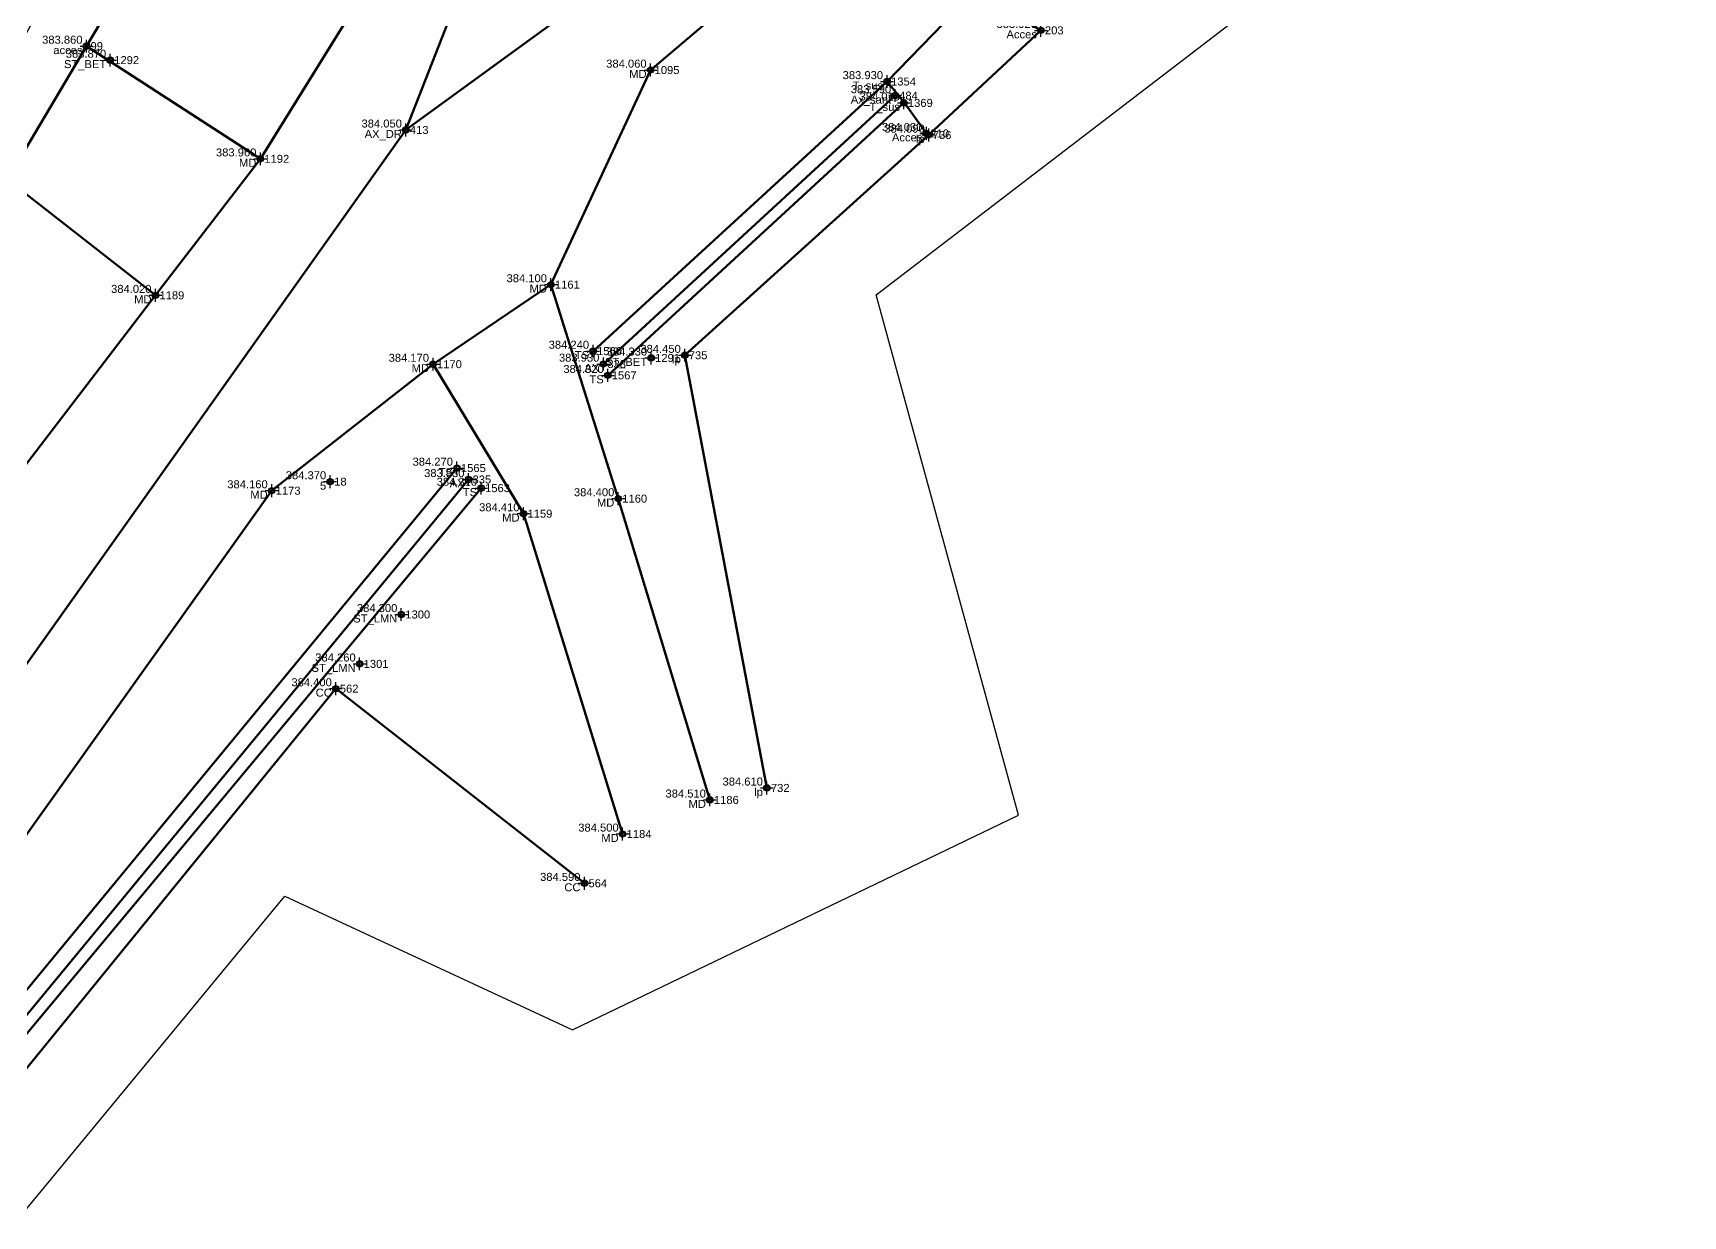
# Model space of a CAD drawing. Extents: x 396921 to 401273, y 555385 to 556691.
# Drawn here: x 401191.6 to 401243.2, y 556286.2 to 556323.2 of the extents above; entities that cross this region are included whole.
import ezdxf
from ezdxf.enums import TextEntityAlignment as Align

# ---------------------------------------------------------------- set-up
doc = ezdxf.new("R2010")
doc.units = 0
doc.header["$PDMODE"] = 34
doc.header["$PDSIZE"] = 0.2
for name, color, linetype in [('Boundary', 30, 'Continuous'), ('TOPO_CERC', 1, 'Continuous'), ('TOPO_CODE', 7, 'Continuous'), ('TOPO_ELEVATION', 7, 'Continuous'), ('TOPO_POINT_ID', 7, 'Continuous'), ('TOPO_POINTS', 7, 'Continuous'), ('TOPO_SYMBOL', 1, 'Continuous')]:
    doc.layers.add(name, color=color, linetype=linetype)
doc.layers.add('RO-LINES-LIN', color=7, linetype='Continuous', lineweight=25)
doc.styles.get("Standard").update_dxf_attribs({"font": 'arial.ttf'})

# ---------------------------------------------------------------- blocks, each defined once
blk = doc.blocks.new('PUNCTOPO')
at = {"layer": 'TOPO_CERC'}
blk.add_circle((0, 0), 0.25, dxfattribs=at)
at = {"layer": 'TOPO_SYMBOL'}
blk.add_point((0, 0), dxfattribs=at)

msp = doc.modelspace()

# ---------------------------------------------------------------- linework, layer by layer
at = {"layer": 'Boundary'}
msp.add_lwpolyline([(401151.531, 556238.095), (401199.518, 556296.225), (401208.504, 556292.043), (401222.442, 556298.757), (401217.992, 556315.021), (401273.141, 556357.297), (401255.219, 556376.018), (401245.835, 556386.323), (401236.195, 556378.584), (401211.811, 556404.268), (401201.487, 556393.032), (401214.641, 556373.423), (401203.161, 556344.231), (401187.604, 556316.352), (401175.09, 556295.456), (401169.171, 556289.109), (401165.846, 556283.138)], dxfattribs=at)
at = {"layer": 'RO-LINES-LIN', "lineweight": 100}
for points in [[(401206.091, 556394.903, 383.98), (401209.983, 556389.227, 383.97), (401218.554, 556377.464, 383.86), (401220.74, 556371.765, 383.79), (401218.787, 556363.866, 383.81), (401213.564, 556351.32, 383.8), (401210.791, 556344.713, 383.81), (401209.058, 556340.462, 383.8), (401208.209, 556338.484, 383.86), (401204.02, 556327.379, 383.85), (401201.888, 556324.348, 383.88), (401198.751, 556319.278, 383.96), (401195.474, 556315.011, 384.02), (401187.23, 556304.24, 384.05), (401184.002, 556299.155, 384.12), (401179.435, 556292.903, 384.24), (401176.911, 556290.547, 384.27), (401173.167, 556290.93, 384.37)], [(401225.761, 556373.156, 383.79), (401216.085, 556351.497, 383.8), (401209.897, 556337.083, 383.87), (401203.299, 556320.181, 384.05), (401179.94, 556287.283, 384.42), (401153.228, 556254.978, 385.07), (401124.473, 556222.302, 385.73), (401086.722, 556181.654, 386.25), (401069.118, 556159.764, 386.97), (401036.302, 556112.167, 387.92), (401016.12, 556087.044, 388.06), (400978.164, 556050.801, 388.45), (400956.927, 556025.769, 388.5), (400940.861, 555996.772, 388.66), (400933.878, 555973.712, 388.83), (400927.98, 555941.206, 388.98), (400926.358, 555917.661, 389.16), (400924.894, 555909.885, 389.28)], [(401259.886, 556365.916, 383.46), (401249.522, 556357.993, 383.62), (401246.421, 556355.104, 383.69), (401229.508, 556341.287, 383.84), (401216.236, 556329.606, 384.01), (401203.299, 556320.181, 384.05)], [(401252.455, 556345.602, 383.69), (401248.6, 556349.056, 383.58), (401230.962, 556339.494, 383.86), (401219.29, 556329.226, 383.94), (401215.475, 556325.906, 383.99), (401210.945, 556322.054, 384.06), (401207.831, 556315.344, 384.1), (401209.936, 556308.653, 384.4), (401212.798, 556299.232, 384.51)], [(401232.14, 556334.408, 383.78), (401221.544, 556325.012, 383.9), (401218.334, 556321.695, 383.93)], [(401201.888, 556324.348, 383.88), (401196.101, 556327.489, 383.86), (401193.319, 556322.802, 383.86), (401198.751, 556319.278, 383.96)], [(401218.334, 556321.695, 383.93), (401218.901, 556320.997, 383.974), (401219.562, 556320.073, 384.03), (401219.636, 556320.023, 384.09), (401223.142, 556323.295, 383.92), (401222.295, 556323.819, 383.912), (401221.854, 556324.36, 383.906), (401221.544, 556325.012, 383.9)], [(401198.751, 556319.278, 383.96), (401193.319, 556322.802, 383.86), (401190.85, 556318.634, 383.94), (401195.474, 556315.011, 384.02)], [(401218.334, 556321.695, 383.93), (401209.147, 556313.265, 384.24)], [(401209.469, 556312.861, 383.93), (401218.587, 556321.256, 383.59)], [(401209.606, 556312.508, 384.32), (401218.861, 556321.026, 384.01)], [(401219.636, 556320.023, 384.09), (401212.013, 556313.136, 384.45), (401214.58, 556299.607, 384.61)], [(401207.831, 556315.344, 384.1), (401204.146, 556312.857, 384.17)], [(401210.072, 556298.167, 384.5), (401206.974, 556308.183, 384.41), (401204.146, 556312.857, 384.17), (401199.105, 556308.902, 384.16), (401185.774, 556290.205, 384.35), (401182.308, 556285.471, 384.43), (401155.528, 556253.055, 385.06), (401151.238, 556247.864, 385.17), (401127.846, 556221.594, 385.62), (401126.341, 556220.546, 385.71), (401110.71, 556203.293, 386.1), (401106.482, 556198.802, 386.21), (401100.237, 556192.225, 386.29), (401095.902, 556187.813, 386.36), (401088.725, 556179.749, 386.21), (401084.388, 556174.737, 386.3), (401071.704, 556158.309, 386.86), (401046.863, 556122.183, 387.71), (401043.539, 556112.331, 387.84), (401043.901, 556106.539, 387.89)], [(401187.563, 556288.584, 384.35), (401204.894, 556309.609, 384.27)], [(401205.256, 556309.252, 383.93), (401187.916, 556288.224, 384.04)], [(401188.126, 556287.952, 384.33), (401205.648, 556308.981, 384.31)], [(401208.879, 556296.626, 384.59), (401201.109, 556302.711, 384.4), (401188.596, 556287.353, 384.41)]]:
    msp.add_polyline3d(points, dxfattribs=at)

# ---------------------------------------------------------------- block references
at = {"layer": 'TOPO_POINTS'}
ref = msp.add_blockref('PUNCTOPO', (401223.142, 556323.295, 383.92), dxfattribs=dict(at, xscale=0.25, yscale=0.25, zscale=0.25))
ref.add_attrib('POINT', '203', dxfattribs={"layer": 'TOPO_POINT_ID', "height": 0.25}).set_placement((401223.267, 556323.295, 383.92), align=Align.MIDDLE_LEFT)
ref.add_attrib('ELEVATION', '383.920', dxfattribs={"layer": 'TOPO_ELEVATION', "height": 0.25}).set_placement((401223.017, 556323.295, 383.92), align=Align.BOTTOM_RIGHT)
ref.add_attrib('CODE', 'Acces', dxfattribs={"layer": 'TOPO_CODE', "height": 0.25}).set_placement((401223.017, 556323.295, 383.92), align=Align.TOP_RIGHT)
ref = msp.add_blockref('PUNCTOPO', (401193.319, 556322.802, 383.86), dxfattribs=dict(at, xscale=0.25, yscale=0.25, zscale=0.25))
ref.add_attrib('POINT', '99', dxfattribs={"layer": 'TOPO_POINT_ID', "height": 0.25}).set_placement((401193.444, 556322.802, 383.86), align=Align.MIDDLE_LEFT)
ref.add_attrib('ELEVATION', '383.860', dxfattribs={"layer": 'TOPO_ELEVATION', "height": 0.25}).set_placement((401193.194, 556322.802, 383.86), align=Align.BOTTOM_RIGHT)
ref.add_attrib('CODE', 'acces', dxfattribs={"layer": 'TOPO_CODE', "height": 0.25}).set_placement((401193.194, 556322.802, 383.86), align=Align.TOP_RIGHT)
ref = msp.add_blockref('PUNCTOPO', (401194.059, 556322.364, 383.87), dxfattribs=dict(at, xscale=0.25, yscale=0.25, zscale=0.25))
ref.add_attrib('POINT', '1292', dxfattribs={"layer": 'TOPO_POINT_ID', "height": 0.25}).set_placement((401194.184, 556322.364, 383.87), align=Align.MIDDLE_LEFT)
ref.add_attrib('ELEVATION', '383.870', dxfattribs={"layer": 'TOPO_ELEVATION', "height": 0.25}).set_placement((401193.934, 556322.364, 383.87), align=Align.BOTTOM_RIGHT)
ref.add_attrib('CODE', 'ST_BET', dxfattribs={"layer": 'TOPO_CODE', "height": 0.25}).set_placement((401193.934, 556322.364, 383.87), align=Align.TOP_RIGHT)
ref = msp.add_blockref('PUNCTOPO', (401210.945, 556322.054, 384.06), dxfattribs=dict(at, xscale=0.25, yscale=0.25, zscale=0.25))
ref.add_attrib('POINT', '1095', dxfattribs={"layer": 'TOPO_POINT_ID', "height": 0.25}).set_placement((401211.07, 556322.054, 384.06), align=Align.MIDDLE_LEFT)
ref.add_attrib('ELEVATION', '384.060', dxfattribs={"layer": 'TOPO_ELEVATION', "height": 0.25}).set_placement((401210.82, 556322.054, 384.06), align=Align.BOTTOM_RIGHT)
ref.add_attrib('CODE', 'MD', dxfattribs={"layer": 'TOPO_CODE', "height": 0.25}).set_placement((401210.82, 556322.054, 384.06), align=Align.TOP_RIGHT)
ref = msp.add_blockref('PUNCTOPO', (401218.334, 556321.695, 383.93), dxfattribs=dict(at, xscale=0.25, yscale=0.25, zscale=0.25))
ref.add_attrib('POINT', '1354', dxfattribs={"layer": 'TOPO_POINT_ID', "height": 0.25}).set_placement((401218.459, 556321.695, 383.93), align=Align.MIDDLE_LEFT)
ref.add_attrib('ELEVATION', '383.930', dxfattribs={"layer": 'TOPO_ELEVATION', "height": 0.25}).set_placement((401218.209, 556321.695, 383.93), align=Align.BOTTOM_RIGHT)
ref.add_attrib('CODE', 'T_sus', dxfattribs={"layer": 'TOPO_CODE', "height": 0.25}).set_placement((401218.209, 556321.695, 383.93), align=Align.TOP_RIGHT)
ref = msp.add_blockref('PUNCTOPO', (401218.587, 556321.256, 383.59), dxfattribs=dict(at, xscale=0.25, yscale=0.25, zscale=0.25))
ref.add_attrib('POINT', '484', dxfattribs={"layer": 'TOPO_POINT_ID', "height": 0.25}).set_placement((401218.712, 556321.256, 383.59), align=Align.MIDDLE_LEFT)
ref.add_attrib('ELEVATION', '383.590', dxfattribs={"layer": 'TOPO_ELEVATION', "height": 0.25}).set_placement((401218.462, 556321.256, 383.59), align=Align.BOTTOM_RIGHT)
ref.add_attrib('CODE', 'Ax_sant', dxfattribs={"layer": 'TOPO_CODE', "height": 0.25}).set_placement((401218.462, 556321.256, 383.59), align=Align.TOP_RIGHT)
ref = msp.add_blockref('PUNCTOPO', (401218.861, 556321.026, 384.01), dxfattribs=dict(at, xscale=0.25, yscale=0.25, zscale=0.25))
ref.add_attrib('POINT', '1369', dxfattribs={"layer": 'TOPO_POINT_ID', "height": 0.25}).set_placement((401218.986, 556321.026, 384.01), align=Align.MIDDLE_LEFT)
ref.add_attrib('ELEVATION', '384.010', dxfattribs={"layer": 'TOPO_ELEVATION', "height": 0.25}).set_placement((401218.736, 556321.026, 384.01), align=Align.BOTTOM_RIGHT)
ref.add_attrib('CODE', 'T_sus', dxfattribs={"layer": 'TOPO_CODE', "height": 0.25}).set_placement((401218.736, 556321.026, 384.01), align=Align.TOP_RIGHT)
ref = msp.add_blockref('PUNCTOPO', (401203.299, 556320.181, 384.05), dxfattribs=dict(at, xscale=0.25, yscale=0.25, zscale=0.25))
ref.add_attrib('POINT', '413', dxfattribs={"layer": 'TOPO_POINT_ID', "height": 0.25}).set_placement((401203.424, 556320.181, 384.05), align=Align.MIDDLE_LEFT)
ref.add_attrib('ELEVATION', '384.050', dxfattribs={"layer": 'TOPO_ELEVATION', "height": 0.25}).set_placement((401203.174, 556320.181, 384.05), align=Align.BOTTOM_RIGHT)
ref.add_attrib('CODE', 'AX_DR', dxfattribs={"layer": 'TOPO_CODE', "height": 0.25}).set_placement((401203.174, 556320.181, 384.05), align=Align.TOP_RIGHT)
ref = msp.add_blockref('PUNCTOPO', (401219.562, 556320.073, 384.03), dxfattribs=dict(at, xscale=0.25, yscale=0.25, zscale=0.25))
ref.add_attrib('POINT', '210', dxfattribs={"layer": 'TOPO_POINT_ID', "height": 0.25}).set_placement((401219.687, 556320.073, 384.03), align=Align.MIDDLE_LEFT)
ref.add_attrib('ELEVATION', '384.030', dxfattribs={"layer": 'TOPO_ELEVATION', "height": 0.25}).set_placement((401219.437, 556320.073, 384.03), align=Align.BOTTOM_RIGHT)
ref.add_attrib('CODE', 'Acces', dxfattribs={"layer": 'TOPO_CODE', "height": 0.25}).set_placement((401219.437, 556320.073, 384.03), align=Align.TOP_RIGHT)
ref = msp.add_blockref('PUNCTOPO', (401219.636, 556320.023, 384.09), dxfattribs=dict(at, xscale=0.25, yscale=0.25, zscale=0.25))
ref.add_attrib('POINT', '736', dxfattribs={"layer": 'TOPO_POINT_ID', "height": 0.25}).set_placement((401219.761, 556320.023, 384.09), align=Align.MIDDLE_LEFT)
ref.add_attrib('ELEVATION', '384.090', dxfattribs={"layer": 'TOPO_ELEVATION', "height": 0.25}).set_placement((401219.511, 556320.023, 384.09), align=Align.BOTTOM_RIGHT)
ref.add_attrib('CODE', 'lp', dxfattribs={"layer": 'TOPO_CODE', "height": 0.25}).set_placement((401219.511, 556320.023, 384.09), align=Align.TOP_RIGHT)
ref = msp.add_blockref('PUNCTOPO', (401198.751, 556319.278, 383.96), dxfattribs=dict(at, xscale=0.25, yscale=0.25, zscale=0.25))
ref.add_attrib('POINT', '1192', dxfattribs={"layer": 'TOPO_POINT_ID', "height": 0.25}).set_placement((401198.876, 556319.278, 383.96), align=Align.MIDDLE_LEFT)
ref.add_attrib('ELEVATION', '383.960', dxfattribs={"layer": 'TOPO_ELEVATION', "height": 0.25}).set_placement((401198.626, 556319.278, 383.96), align=Align.BOTTOM_RIGHT)
ref.add_attrib('CODE', 'MD', dxfattribs={"layer": 'TOPO_CODE', "height": 0.25}).set_placement((401198.626, 556319.278, 383.96), align=Align.TOP_RIGHT)
ref = msp.add_blockref('PUNCTOPO', (401207.831, 556315.344, 384.1), dxfattribs=dict(at, xscale=0.25, yscale=0.25, zscale=0.25))
ref.add_attrib('POINT', '1161', dxfattribs={"layer": 'TOPO_POINT_ID', "height": 0.25}).set_placement((401207.956, 556315.344, 384.1), align=Align.MIDDLE_LEFT)
ref.add_attrib('ELEVATION', '384.100', dxfattribs={"layer": 'TOPO_ELEVATION', "height": 0.25}).set_placement((401207.706, 556315.344, 384.1), align=Align.BOTTOM_RIGHT)
ref.add_attrib('CODE', 'MD', dxfattribs={"layer": 'TOPO_CODE', "height": 0.25}).set_placement((401207.706, 556315.344, 384.1), align=Align.TOP_RIGHT)
ref = msp.add_blockref('PUNCTOPO', (401195.474, 556315.011, 384.02), dxfattribs=dict(at, xscale=0.25, yscale=0.25, zscale=0.25))
ref.add_attrib('POINT', '1189', dxfattribs={"layer": 'TOPO_POINT_ID', "height": 0.25}).set_placement((401195.599, 556315.011, 384.02), align=Align.MIDDLE_LEFT)
ref.add_attrib('ELEVATION', '384.020', dxfattribs={"layer": 'TOPO_ELEVATION', "height": 0.25}).set_placement((401195.349, 556315.011, 384.02), align=Align.BOTTOM_RIGHT)
ref.add_attrib('CODE', 'MD', dxfattribs={"layer": 'TOPO_CODE', "height": 0.25}).set_placement((401195.349, 556315.011, 384.02), align=Align.TOP_RIGHT)
ref = msp.add_blockref('PUNCTOPO', (401209.147, 556313.265, 384.24), dxfattribs=dict(at, xscale=0.25, yscale=0.25, zscale=0.25))
ref.add_attrib('POINT', '1566', dxfattribs={"layer": 'TOPO_POINT_ID', "height": 0.25}).set_placement((401209.272, 556313.265, 384.24), align=Align.MIDDLE_LEFT)
ref.add_attrib('ELEVATION', '384.240', dxfattribs={"layer": 'TOPO_ELEVATION', "height": 0.25}).set_placement((401209.022, 556313.265, 384.24), align=Align.BOTTOM_RIGHT)
ref.add_attrib('CODE', 'TS', dxfattribs={"layer": 'TOPO_CODE', "height": 0.25}).set_placement((401209.022, 556313.265, 384.24), align=Align.TOP_RIGHT)
ref = msp.add_blockref('PUNCTOPO', (401204.146, 556312.857, 384.17), dxfattribs=dict(at, xscale=0.25, yscale=0.25, zscale=0.25))
ref.add_attrib('POINT', '1170', dxfattribs={"layer": 'TOPO_POINT_ID', "height": 0.25}).set_placement((401204.271, 556312.857, 384.17), align=Align.MIDDLE_LEFT)
ref.add_attrib('ELEVATION', '384.170', dxfattribs={"layer": 'TOPO_ELEVATION', "height": 0.25}).set_placement((401204.021, 556312.857, 384.17), align=Align.BOTTOM_RIGHT)
ref.add_attrib('CODE', 'MD', dxfattribs={"layer": 'TOPO_CODE', "height": 0.25}).set_placement((401204.021, 556312.857, 384.17), align=Align.TOP_RIGHT)
ref = msp.add_blockref('PUNCTOPO', (401209.469, 556312.861, 383.93), dxfattribs=dict(at, xscale=0.25, yscale=0.25, zscale=0.25))
ref.add_attrib('POINT', '338', dxfattribs={"layer": 'TOPO_POINT_ID', "height": 0.25}).set_placement((401209.594, 556312.861, 383.93), align=Align.MIDDLE_LEFT)
ref.add_attrib('ELEVATION', '383.930', dxfattribs={"layer": 'TOPO_ELEVATION', "height": 0.25}).set_placement((401209.344, 556312.861, 383.93), align=Align.BOTTOM_RIGHT)
ref.add_attrib('CODE', 'AX', dxfattribs={"layer": 'TOPO_CODE', "height": 0.25}).set_placement((401209.344, 556312.861, 383.93), align=Align.TOP_RIGHT)
ref = msp.add_blockref('PUNCTOPO', (401210.961, 556313.052, 384.33), dxfattribs=dict(at, xscale=0.25, yscale=0.25, zscale=0.25))
ref.add_attrib('POINT', '1291', dxfattribs={"layer": 'TOPO_POINT_ID', "height": 0.25}).set_placement((401211.086, 556313.052, 384.33), align=Align.MIDDLE_LEFT)
ref.add_attrib('ELEVATION', '384.330', dxfattribs={"layer": 'TOPO_ELEVATION', "height": 0.25}).set_placement((401210.836, 556313.052, 384.33), align=Align.BOTTOM_RIGHT)
ref.add_attrib('CODE', 'ST_BET', dxfattribs={"layer": 'TOPO_CODE', "height": 0.25}).set_placement((401210.836, 556313.052, 384.33), align=Align.TOP_RIGHT)
ref = msp.add_blockref('PUNCTOPO', (401212.013, 556313.136, 384.45), dxfattribs=dict(at, xscale=0.25, yscale=0.25, zscale=0.25))
ref.add_attrib('POINT', '735', dxfattribs={"layer": 'TOPO_POINT_ID', "height": 0.25}).set_placement((401212.138, 556313.136, 384.45), align=Align.MIDDLE_LEFT)
ref.add_attrib('ELEVATION', '384.450', dxfattribs={"layer": 'TOPO_ELEVATION', "height": 0.25}).set_placement((401211.888, 556313.136, 384.45), align=Align.BOTTOM_RIGHT)
ref.add_attrib('CODE', 'lp', dxfattribs={"layer": 'TOPO_CODE', "height": 0.25}).set_placement((401211.888, 556313.136, 384.45), align=Align.TOP_RIGHT)
ref = msp.add_blockref('PUNCTOPO', (401209.606, 556312.508, 384.32), dxfattribs=dict(at, xscale=0.25, yscale=0.25, zscale=0.25))
ref.add_attrib('POINT', '1567', dxfattribs={"layer": 'TOPO_POINT_ID', "height": 0.25}).set_placement((401209.731, 556312.508, 384.32), align=Align.MIDDLE_LEFT)
ref.add_attrib('ELEVATION', '384.320', dxfattribs={"layer": 'TOPO_ELEVATION', "height": 0.25}).set_placement((401209.481, 556312.508, 384.32), align=Align.BOTTOM_RIGHT)
ref.add_attrib('CODE', 'TS', dxfattribs={"layer": 'TOPO_CODE', "height": 0.25}).set_placement((401209.481, 556312.508, 384.32), align=Align.TOP_RIGHT)
ref = msp.add_blockref('PUNCTOPO', (401200.933, 556309.184, 384.37), dxfattribs=dict(at, xscale=0.25, yscale=0.25, zscale=0.25))
ref.add_attrib('POINT', '18', dxfattribs={"layer": 'TOPO_POINT_ID', "height": 0.25}).set_placement((401201.058, 556309.184, 384.37), align=Align.MIDDLE_LEFT)
ref.add_attrib('ELEVATION', '384.370', dxfattribs={"layer": 'TOPO_ELEVATION', "height": 0.25}).set_placement((401200.808, 556309.184, 384.37), align=Align.BOTTOM_RIGHT)
ref.add_attrib('CODE', '5', dxfattribs={"layer": 'TOPO_CODE', "height": 0.25}).set_placement((401200.808, 556309.184, 384.37), align=Align.TOP_RIGHT)
ref = msp.add_blockref('PUNCTOPO', (401204.894, 556309.609, 384.27), dxfattribs=dict(at, xscale=0.25, yscale=0.25, zscale=0.25))
ref.add_attrib('POINT', '1565', dxfattribs={"layer": 'TOPO_POINT_ID', "height": 0.25}).set_placement((401205.019, 556309.609, 384.27), align=Align.MIDDLE_LEFT)
ref.add_attrib('ELEVATION', '384.270', dxfattribs={"layer": 'TOPO_ELEVATION', "height": 0.25}).set_placement((401204.769, 556309.609, 384.27), align=Align.BOTTOM_RIGHT)
ref.add_attrib('CODE', 'TS', dxfattribs={"layer": 'TOPO_CODE', "height": 0.25}).set_placement((401204.769, 556309.609, 384.27), align=Align.TOP_RIGHT)
ref = msp.add_blockref('PUNCTOPO', (401205.256, 556309.252, 383.93), dxfattribs=dict(at, xscale=0.25, yscale=0.25, zscale=0.25))
ref.add_attrib('POINT', '335', dxfattribs={"layer": 'TOPO_POINT_ID', "height": 0.25}).set_placement((401205.381, 556309.252, 383.93), align=Align.MIDDLE_LEFT)
ref.add_attrib('ELEVATION', '383.930', dxfattribs={"layer": 'TOPO_ELEVATION', "height": 0.25}).set_placement((401205.131, 556309.252, 383.93), align=Align.BOTTOM_RIGHT)
ref.add_attrib('CODE', 'AX', dxfattribs={"layer": 'TOPO_CODE', "height": 0.25}).set_placement((401205.131, 556309.252, 383.93), align=Align.TOP_RIGHT)
ref = msp.add_blockref('PUNCTOPO', (401199.105, 556308.902, 384.16), dxfattribs=dict(at, xscale=0.25, yscale=0.25, zscale=0.25))
ref.add_attrib('POINT', '1173', dxfattribs={"layer": 'TOPO_POINT_ID', "height": 0.25}).set_placement((401199.23, 556308.902, 384.16), align=Align.MIDDLE_LEFT)
ref.add_attrib('ELEVATION', '384.160', dxfattribs={"layer": 'TOPO_ELEVATION', "height": 0.25}).set_placement((401198.98, 556308.902, 384.16), align=Align.BOTTOM_RIGHT)
ref.add_attrib('CODE', 'MD', dxfattribs={"layer": 'TOPO_CODE', "height": 0.25}).set_placement((401198.98, 556308.902, 384.16), align=Align.TOP_RIGHT)
ref = msp.add_blockref('PUNCTOPO', (401205.648, 556308.981, 384.31), dxfattribs=dict(at, xscale=0.25, yscale=0.25, zscale=0.25))
ref.add_attrib('POINT', '1563', dxfattribs={"layer": 'TOPO_POINT_ID', "height": 0.25}).set_placement((401205.773, 556308.981, 384.31), align=Align.MIDDLE_LEFT)
ref.add_attrib('ELEVATION', '384.310', dxfattribs={"layer": 'TOPO_ELEVATION', "height": 0.25}).set_placement((401205.523, 556308.981, 384.31), align=Align.BOTTOM_RIGHT)
ref.add_attrib('CODE', 'TS', dxfattribs={"layer": 'TOPO_CODE', "height": 0.25}).set_placement((401205.523, 556308.981, 384.31), align=Align.TOP_RIGHT)
ref = msp.add_blockref('PUNCTOPO', (401209.936, 556308.653, 384.4), dxfattribs=dict(at, xscale=0.25, yscale=0.25, zscale=0.25))
ref.add_attrib('POINT', '1160', dxfattribs={"layer": 'TOPO_POINT_ID', "height": 0.25}).set_placement((401210.061, 556308.653, 384.4), align=Align.MIDDLE_LEFT)
ref.add_attrib('ELEVATION', '384.400', dxfattribs={"layer": 'TOPO_ELEVATION', "height": 0.25}).set_placement((401209.811, 556308.653, 384.4), align=Align.BOTTOM_RIGHT)
ref.add_attrib('CODE', 'MD', dxfattribs={"layer": 'TOPO_CODE', "height": 0.25}).set_placement((401209.811, 556308.653, 384.4), align=Align.TOP_RIGHT)
ref = msp.add_blockref('PUNCTOPO', (401206.974, 556308.183, 384.41), dxfattribs=dict(at, xscale=0.25, yscale=0.25, zscale=0.25))
ref.add_attrib('POINT', '1159', dxfattribs={"layer": 'TOPO_POINT_ID', "height": 0.25}).set_placement((401207.099, 556308.183, 384.41), align=Align.MIDDLE_LEFT)
ref.add_attrib('ELEVATION', '384.410', dxfattribs={"layer": 'TOPO_ELEVATION', "height": 0.25}).set_placement((401206.849, 556308.183, 384.41), align=Align.BOTTOM_RIGHT)
ref.add_attrib('CODE', 'MD', dxfattribs={"layer": 'TOPO_CODE', "height": 0.25}).set_placement((401206.849, 556308.183, 384.41), align=Align.TOP_RIGHT)
ref = msp.add_blockref('PUNCTOPO', (401203.156, 556305.031, 384.3), dxfattribs=dict(at, xscale=0.25, yscale=0.25, zscale=0.25))
ref.add_attrib('POINT', '1300', dxfattribs={"layer": 'TOPO_POINT_ID', "height": 0.25}).set_placement((401203.281, 556305.031, 384.3), align=Align.MIDDLE_LEFT)
ref.add_attrib('ELEVATION', '384.300', dxfattribs={"layer": 'TOPO_ELEVATION', "height": 0.25}).set_placement((401203.031, 556305.031, 384.3), align=Align.BOTTOM_RIGHT)
ref.add_attrib('CODE', 'ST_LMN', dxfattribs={"layer": 'TOPO_CODE', "height": 0.25}).set_placement((401203.031, 556305.031, 384.3), align=Align.TOP_RIGHT)
ref = msp.add_blockref('PUNCTOPO', (401201.854, 556303.486, 384.26), dxfattribs=dict(at, xscale=0.25, yscale=0.25, zscale=0.25))
ref.add_attrib('POINT', '1301', dxfattribs={"layer": 'TOPO_POINT_ID', "height": 0.25}).set_placement((401201.979, 556303.486, 384.26), align=Align.MIDDLE_LEFT)
ref.add_attrib('ELEVATION', '384.260', dxfattribs={"layer": 'TOPO_ELEVATION', "height": 0.25}).set_placement((401201.729, 556303.486, 384.26), align=Align.BOTTOM_RIGHT)
ref.add_attrib('CODE', 'ST_LMN', dxfattribs={"layer": 'TOPO_CODE', "height": 0.25}).set_placement((401201.729, 556303.486, 384.26), align=Align.TOP_RIGHT)
ref = msp.add_blockref('PUNCTOPO', (401201.109, 556302.711, 384.4), dxfattribs=dict(at, xscale=0.25, yscale=0.25, zscale=0.25))
ref.add_attrib('POINT', '562', dxfattribs={"layer": 'TOPO_POINT_ID', "height": 0.25}).set_placement((401201.234, 556302.711, 384.4), align=Align.MIDDLE_LEFT)
ref.add_attrib('ELEVATION', '384.400', dxfattribs={"layer": 'TOPO_ELEVATION', "height": 0.25}).set_placement((401200.984, 556302.711, 384.4), align=Align.BOTTOM_RIGHT)
ref.add_attrib('CODE', 'CC', dxfattribs={"layer": 'TOPO_CODE', "height": 0.25}).set_placement((401200.984, 556302.711, 384.4), align=Align.TOP_RIGHT)
ref = msp.add_blockref('PUNCTOPO', (401214.58, 556299.607, 384.61), dxfattribs=dict(at, xscale=0.25, yscale=0.25, zscale=0.25))
ref.add_attrib('POINT', '732', dxfattribs={"layer": 'TOPO_POINT_ID', "height": 0.25}).set_placement((401214.705, 556299.607, 384.61), align=Align.MIDDLE_LEFT)
ref.add_attrib('ELEVATION', '384.610', dxfattribs={"layer": 'TOPO_ELEVATION', "height": 0.25}).set_placement((401214.455, 556299.607, 384.61), align=Align.BOTTOM_RIGHT)
ref.add_attrib('CODE', 'lp', dxfattribs={"layer": 'TOPO_CODE', "height": 0.25}).set_placement((401214.455, 556299.607, 384.61), align=Align.TOP_RIGHT)
ref = msp.add_blockref('PUNCTOPO', (401212.798, 556299.232, 384.51), dxfattribs=dict(at, xscale=0.25, yscale=0.25, zscale=0.25))
ref.add_attrib('POINT', '1186', dxfattribs={"layer": 'TOPO_POINT_ID', "height": 0.25}).set_placement((401212.923, 556299.232, 384.51), align=Align.MIDDLE_LEFT)
ref.add_attrib('ELEVATION', '384.510', dxfattribs={"layer": 'TOPO_ELEVATION', "height": 0.25}).set_placement((401212.673, 556299.232, 384.51), align=Align.BOTTOM_RIGHT)
ref.add_attrib('CODE', 'MD', dxfattribs={"layer": 'TOPO_CODE', "height": 0.25}).set_placement((401212.673, 556299.232, 384.51), align=Align.TOP_RIGHT)
ref = msp.add_blockref('PUNCTOPO', (401210.072, 556298.167, 384.5), dxfattribs=dict(at, xscale=0.25, yscale=0.25, zscale=0.25))
ref.add_attrib('POINT', '1184', dxfattribs={"layer": 'TOPO_POINT_ID', "height": 0.25}).set_placement((401210.197, 556298.167, 384.5), align=Align.MIDDLE_LEFT)
ref.add_attrib('ELEVATION', '384.500', dxfattribs={"layer": 'TOPO_ELEVATION', "height": 0.25}).set_placement((401209.947, 556298.167, 384.5), align=Align.BOTTOM_RIGHT)
ref.add_attrib('CODE', 'MD', dxfattribs={"layer": 'TOPO_CODE', "height": 0.25}).set_placement((401209.947, 556298.167, 384.5), align=Align.TOP_RIGHT)
ref = msp.add_blockref('PUNCTOPO', (401208.879, 556296.626, 384.59), dxfattribs=dict(at, xscale=0.25, yscale=0.25, zscale=0.25))
ref.add_attrib('POINT', '564', dxfattribs={"layer": 'TOPO_POINT_ID', "height": 0.25}).set_placement((401209.004, 556296.626, 384.59), align=Align.MIDDLE_LEFT)
ref.add_attrib('ELEVATION', '384.590', dxfattribs={"layer": 'TOPO_ELEVATION', "height": 0.25}).set_placement((401208.754, 556296.626, 384.59), align=Align.BOTTOM_RIGHT)
ref.add_attrib('CODE', 'CC', dxfattribs={"layer": 'TOPO_CODE', "height": 0.25}).set_placement((401208.754, 556296.626, 384.59), align=Align.TOP_RIGHT)

doc.saveas('drawing.dxf')
